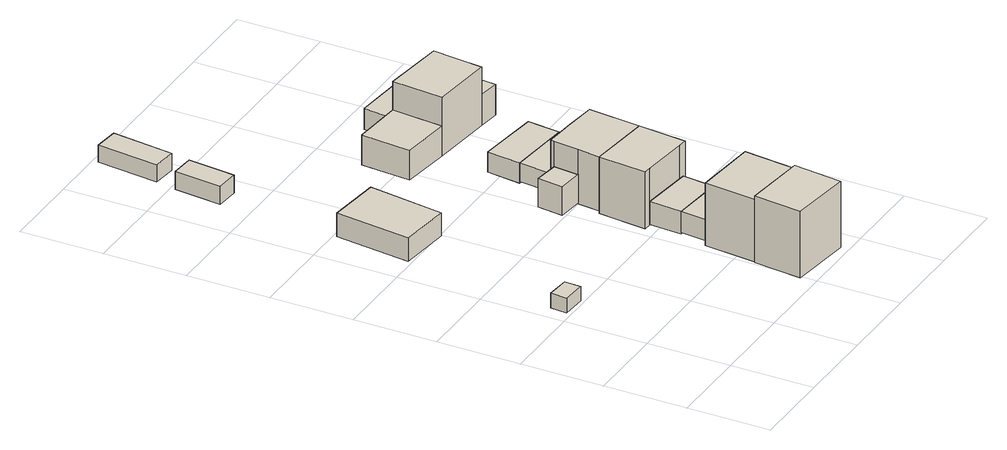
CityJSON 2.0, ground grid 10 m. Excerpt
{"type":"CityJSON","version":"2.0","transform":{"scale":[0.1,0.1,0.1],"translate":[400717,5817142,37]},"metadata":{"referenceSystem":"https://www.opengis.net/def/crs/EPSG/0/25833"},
"CityObjects":{
"building1":{"type":"Building","attributes":{"Gemeindeschluessel":"11000011","BezugspunktDach":"2200","function":"31001_2143","measuredHeight":1.86,"storeysAboveGround":1},"address":[{"country":"Germany","locality":"Berlin","thoroughfareNumber":"41 (2)","thoroughfareName":"Kötztinger Straße"}],"geometry":[{"type":"Solid","lod":"1","boundaries":[[[[0,1,2,3]],[[4,5,6,7]],[[4,7,3,2]],[[5,4,2,1]],[[6,5,1,0]],[[7,6,0,3]]]]}]},
"building2":{"type":"Building","attributes":{"Gemeindeschluessel":"11000011","BezugspunktDach":"2200","function":"31001_2143","measuredHeight":2.91,"storeysAboveGround":1},"address":[{"country":"Germany","locality":"Berlin","thoroughfareNumber":"45 (2)","thoroughfareName":"Kötztinger Straße"}],"geometry":[{"type":"Solid","lod":"1","boundaries":[[[[8,9,10,11]],[[12,13,14,15]],[[12,15,11,10]],[[13,12,10,9]],[[14,13,9,8]],[[15,14,8,11]]]]}]},
"building3":{"type":"Building","attributes":{"Gemeindeschluessel":"11000011","BezugspunktDach":"2200","function":"31001_1010","measuredHeight":8.29,"storeysAboveGround":2},"address":[{"country":"Germany","locality":"Berlin","thoroughfareNumber":"37","thoroughfareName":"Kötztinger Straße"}],"geometry":[{"type":"Solid","lod":"1","boundaries":[[[[16,17,18,19]],[[20,21,22,23]],[[20,23,19,18]],[[21,20,18,17]],[[22,21,17,16]],[[23,22,16,19]]]]}]},
"building4":{"type":"Building","attributes":{"Gemeindeschluessel":"11000011","BezugspunktDach":"2200","function":"31001_2143","measuredHeight":2.19,"storeysAboveGround":1},"address":[{"country":"Germany","locality":"Berlin","thoroughfareNumber":"49 (2)","thoroughfareName":"Kötztinger Straße"}],"geometry":[{"type":"Solid","lod":"1","boundaries":[[[[24,25,26,27]],[[28,29,30,31]],[[28,31,27,26]],[[29,28,26,25]],[[30,29,25,24]],[[31,30,24,27]]]]}]},
"building5":{"type":"Building","attributes":{"Gemeindeschluessel":"11000011","BezugspunktDach":"2200","function":"31001_1010","measuredHeight":9.52,"storeysAboveGround":2},"address":[{"country":"Germany","locality":"Berlin","thoroughfareNumber":"39","thoroughfareName":"Kötztinger Straße"}],"geometry":[{"type":"Solid","lod":"1","boundaries":[[[[32,33,34,35,36]],[[37,38,39,40,41]],[[37,41,36,35]],[[38,37,35,34]],[[39,38,34,33]],[[40,39,33,32]],[[41,40,32,36]]]]}]},
"building6":{"type":"Building","attributes":{"Gemeindeschluessel":"11000011","BezugspunktDach":"2200","function":"31001_2463","measuredHeight":2.58,"storeysAboveGround":1},"address":[{"country":"Germany","locality":"Berlin","thoroughfareNumber":"39 (1)","thoroughfareName":"Kötztinger Straße"}],"geometry":[{"type":"Solid","lod":"1","boundaries":[[[[42,43,44,45]],[[46,47,48,49]],[[46,49,45,44]],[[47,46,44,43]],[[48,47,43,42]],[[49,48,42,45]]]]}]},
"building7":{"type":"Building","attributes":{"Gemeindeschluessel":"11000011","BezugspunktDach":"2200","function":"31001_2143","measuredHeight":2.17,"storeysAboveGround":1},"address":[{"country":"Germany","locality":"Berlin","thoroughfareNumber":"51 (2)","thoroughfareName":"Kötztinger Straße"}],"geometry":[{"type":"Solid","lod":"1","boundaries":[[[[50,51,52,53]],[[54,55,56,57]],[[54,57,53,52]],[[55,54,52,51]],[[56,55,51,50]],[[57,56,50,53]]]]}]},
"building8":{"type":"Building","attributes":{"Gemeindeschluessel":"11000011","BezugspunktDach":"2200","function":"31001_2463","measuredHeight":2.79,"storeysAboveGround":1},"address":[{"country":"Germany","locality":"Berlin","thoroughfareNumber":"41 (1)","thoroughfareName":"Kötztinger Straße"}],"geometry":[{"type":"Solid","lod":"1","boundaries":[[[[43,58,59,44]],[[60,61,62,63]],[[60,63,44,59]],[[61,60,59,58]],[[62,61,58,43]],[[63,62,43,44]]]]}]},
"building9":{"type":"Building","attributes":{"Gemeindeschluessel":"11000011","BezugspunktDach":"2200","function":"31001_1010","measuredHeight":8.97,"storeysAboveGround":2},"address":[{"country":"Germany","locality":"Berlin","thoroughfareNumber":"41","thoroughfareName":"Kötztinger Straße"}],"geometry":[{"type":"Solid","lod":"1","boundaries":[[[[64,65,66,67,68,69]],[[70,71,72,73,74,75]],[[70,75,69,68]],[[71,70,68,67]],[[72,71,67,66]],[[73,72,66,65]],[[74,73,65,64]],[[75,74,64,69]]]]}]},
"building10":{"type":"Building","attributes":{"Gemeindeschluessel":"11000011","function":"31001_1010"},"address":[{"country":"Germany","locality":"Berlin","thoroughfareNumber":"43","thoroughfareName":"Kötztinger Straße"}],"children":["building10-1","building10-2"]},
"building10-1":{"type":"BuildingPart","attributes":{"BezugspunktDach":"2200","measuredHeight":8.69,"storeysAboveGround":2},"parents":["building10"],"geometry":[{"type":"MultiSurface","lod":"1","boundaries":[[[76,67,77,78,79,80,81,68]],[[82,83,84,85,86,87,88,89]],[[82,89,68,81]],[[90,91,81,80]],[[83,82,92,93]],[[84,83,80,79]],[[85,84,79,78]],[[86,85,78,77]],[[87,86,77,67]],[[88,87,67,76]],[[89,88,76,68]],[[93,92,91,90]]]}]},
"building10-2":{"type":"BuildingPart","attributes":{"BezugspunktDach":"2200","measuredHeight":3.58,"storeysAboveGround":2},"parents":["building10"],"geometry":[{"type":"Solid","lod":"1","boundaries":[[[[91,90,94,95]],[[96,93,92,97]],[[96,97,95,94]],[[93,96,94,90]],[[97,92,91,95]],[[93,90,91,92]]]]}]},
"building11":{"type":"Building","attributes":{"Gemeindeschluessel":"11000011","BezugspunktDach":"2200","function":"31001_2463","measuredHeight":2.4,"storeysAboveGround":1},"address":[{"country":"Germany","locality":"Berlin","thoroughfareNumber":"43 (1)","thoroughfareName":"Kötztinger Straße"}],"geometry":[{"type":"Solid","lod":"1","boundaries":[[[[98,99,100,101]],[[102,103,104,105]],[[102,105,101,100]],[[103,102,100,99]],[[104,103,99,98]],[[105,104,98,101]]]]}]},
"building12":{"type":"Building","attributes":{"Gemeindeschluessel":"11000011","BezugspunktDach":"2200","function":"31001_2463","measuredHeight":2.5,"storeysAboveGround":1},"address":[{"country":"Germany","locality":"Berlin","thoroughfareNumber":"45 (1)","thoroughfareName":"Kötztinger Straße"}],"geometry":[{"type":"Solid","lod":"1","boundaries":[[[[99,106,107,100]],[[108,109,110,111]],[[108,111,100,107]],[[109,108,107,106]],[[110,109,106,99]],[[111,110,99,100]]]]}]},
"building13":{"type":"Building","attributes":{"Gemeindeschluessel":"11000011","function":"31001_1010"},"address":[{"country":"Germany","locality":"Berlin","thoroughfareNumber":"47","thoroughfareName":"Kötztinger Straße"}],"children":["building13-1","building13-2","building13-3"]},
"building13-1":{"type":"BuildingPart","attributes":{"BezugspunktDach":"2200","measuredHeight":8.99,"storeysAboveGround":2},"parents":["building13"],"geometry":[{"type":"MultiSurface","lod":"1","boundaries":[[[112,113,114,115,116]],[[117,118,119,120,121]],[[122,123,116,115]],[[121,124,121,117]],[[118,117,115,114]],[[119,118,114,113]],[[125,126,113,112]],[[119,126,119,120]],[[121,120,112,116]],[[117,121,124,123,122]],[[120,119,126,125]]]}]},
"building13-2":{"type":"BuildingPart","attributes":{"BezugspunktDach":"2200","measuredHeight":3.73,"storeysAboveGround":2},"parents":["building13"],"geometry":[{"type":"Solid","lod":"1","boundaries":[[[[123,122,127,128]],[[129,117,121,130]],[[129,130,128,127]],[[117,129,127,122]],[[130,121,123,128]],[[121,117,122,123]]]]}]},
"building13-3":{"type":"BuildingPart","attributes":{"BezugspunktDach":"2200","measuredHeight":3.81,"storeysAboveGround":2},"parents":["building13"],"geometry":[{"type":"Solid","lod":"1","boundaries":[[[[131,132,126,125]],[[119,133,134,120]],[[133,119,126,132]],[[134,133,132,131]],[[120,134,131,125]],[[120,125,126,119]]]]}]},
"building14":{"type":"Building","attributes":{"Gemeindeschluessel":"11000011","BezugspunktDach":"2200","function":"31001_2463","measuredHeight":2.67,"storeysAboveGround":1},"address":[{"country":"Germany","locality":"Berlin","thoroughfareNumber":"47 (1)","thoroughfareName":"Kötztinger Straße"}],"geometry":[{"type":"Solid","lod":"1","boundaries":[[[[135,136,137,138]],[[139,140,118,117]],[[139,117,138,137]],[[140,139,137,136]],[[118,140,136,135]],[[117,118,135,138]]]]}]}
},
"vertices":[
[38,199,30],[39,219,30],[11,221,30],[9,201,30],[11,221,12],[39,219,12],[38,199,12],[9,201,12],
[93,395,39],[106,486,39],[41,493,39],[30,402,39],[41,493,10],[106,486,10],[93,395,10],[30,402,10],
[268,7,92],[275,66,92],[198,74,92],[192,16,92],[198,74,10],[275,66,10],[268,7,10],[192,16,10],
[73,633,31],[79,690,31],[51,692,31],[45,635,31],[51,692,9],[79,690,9],[73,633,9],[45,635,9],
[236,70,88],[275,66,88],[282,129,88],[204,136,88],[198,74,88],[204,136,11],[282,129,11],[275,66,11],[236,70,11],[198,74,11],
[279,129,35],[282,167,35],[219,173,35],[215,135,35],[219,173,9],[282,167,9],[279,129,9],[215,135,9],
[83,713,31],[92,787,31],[62,790,31],[54,716,31],[62,790,10],[92,787,10],[83,713,10],[54,716,10],
[286,205,35],[222,212,35],[222,212,7],[286,205,7],[282,167,7],[219,173,7],
[222,212,76],[279,206,76],[290,205,76],[296,263,76],[219,271,76],[213,213,76],[219,271,6],[296,263,6],[290,205,6],[279,206,6],[222,212,6],[213,213,6],
[257,267,76],[302,326,76],[264,330,76],[226,333,76],[225,328,76],[222,298,76],[222,298,9],[225,328,9],[226,333,9],[264,330,9],[302,326,9],[296,263,9],[257,267,9],[219,271,9],[225,328,45],[222,298,45],[222,298,10],[225,328,10],
[195,332,45],[191,301,45],[195,332,10],[191,301,10],
[302,326,35],[307,365,35],[230,372,35],[226,333,35],[230,372,12],[307,365,12],[302,326,12],[226,333,12],
[311,404,35],[235,413,35],[235,413,10],[311,404,10],[307,365,10],[230,372,10],
[317,463,83],[321,498,83],[324,524,83],[247,533,83],[241,471,83],[247,533,11],[324,524,11],[321,498,11],[317,463,11],[241,471,11],[247,533,48],[241,471,48],[241,471,35],[317,463,49],[321,498,49],
[185,538,48],[180,478,48],[185,538,11],[180,478,11],
[343,460,49],[346,497,49],[346,497,11],[343,460,11],
[324,524,37],[328,563,37],[252,570,37],[247,533,37],[252,570,11],[328,563,11]
]}
